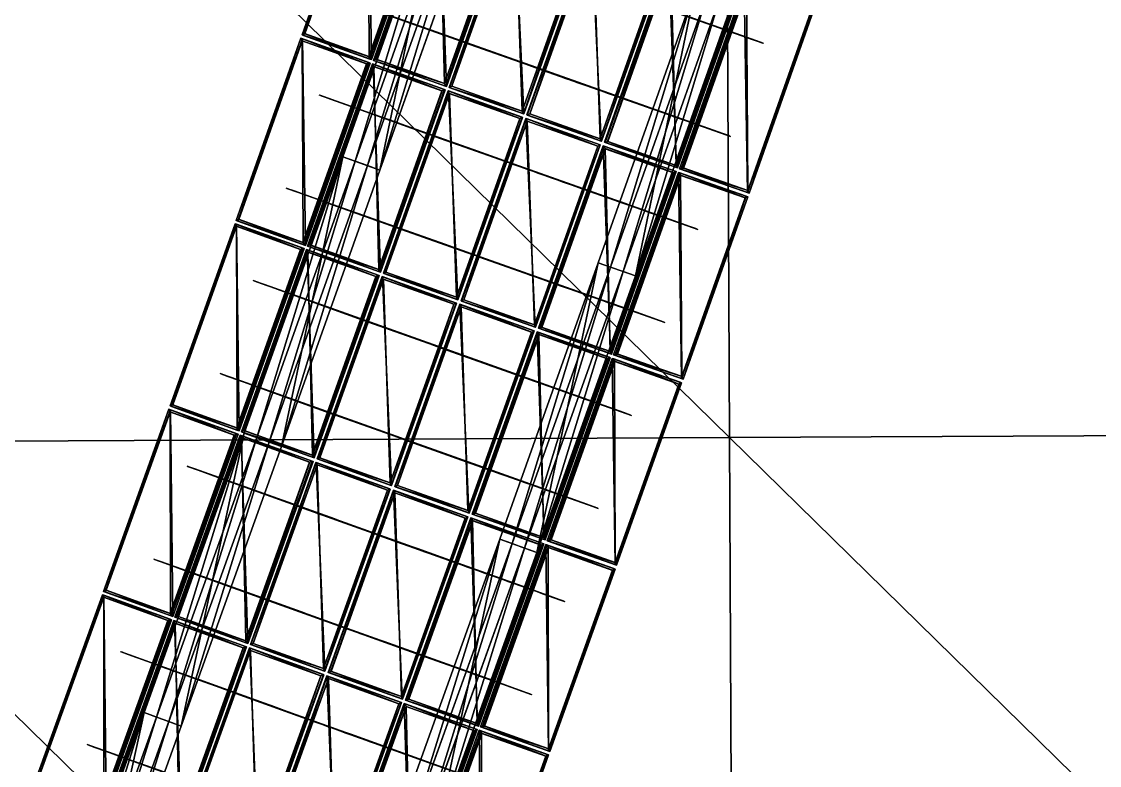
# Model space of a CAD drawing. Extents: x -372 to 678, y -263 to 741.
# Drawn here: x 291.47 to 305.12, y 287 to 296.41 of the extents above; entities that cross this region are included whole.
import ezdxf

# ---------------------------------------------------------------- set-up
doc = ezdxf.new("R2010")
doc.units = 0
doc.header["$LTSCALE"] = 0.0254
doc.layers.get('0').update_dxf_attribs({"linetype": 'CONTINUOUS'})
doc.layers.add('LOCATION_SNAPSHOT', color=144, linetype='CONTINUOUS')
doc.layers.add('LOCATION_TERRAIN', color=36, linetype='CONTINUOUS')

# ---------------------------------------------------------------- blocks, each defined once
blk = doc.blocks.new('LOCATION_SNAPSHOT_1')
at = {"color": 8}
mesh = blk.add_polyface(dxfattribs=at)
corners = [(-63.49, 214.773), (675.116, 740.668), (-66.007, 737.092), (677.638, 218.347)]
mesh.append_faces([[corners[k] for k in face] for face in [(0, 1, 2), (1, 0, 3)]], dxfattribs={"vtx0": -1, "color": 8})
blk = doc.blocks.new('LOCATION_TERRAIN_1')
at = {"color": 8}
mesh = blk.add_polyface(dxfattribs=at)
corners = [(312.994, 291.206, 5.87), (312.934, 303.642, 5.983), (300.373, 303.582, 5.577)]
mesh.append_faces([[corners[k] for k in face] for face in [(0, 1, 2)]], dxfattribs={"color": 8})
mesh = blk.add_polyface(dxfattribs=at)
corners = [(300.433, 291.146, 5.469), (300.373, 303.582, 5.577), (287.811, 303.521, 5.172)]
mesh.append_faces([[corners[k] for k in face] for face in [(0, 1, 2)]], dxfattribs={"color": 8})
mesh = blk.add_polyface(dxfattribs=at)
corners = [(300.433, 291.146, 5.469), (287.811, 303.521, 5.172), (287.871, 291.085, 5.069)]
mesh.append_faces([[corners[k] for k in face] for face in [(0, 1, 2)]], dxfattribs={"color": 8})
mesh = blk.add_polyface(dxfattribs=at)
corners = [(312.994, 291.206, 5.87), (300.373, 303.582, 5.577), (300.433, 291.146, 5.469)]
mesh.append_faces([[corners[k] for k in face] for face in [(0, 1, 2)]], dxfattribs={"color": 8})
mesh = blk.add_polyface(dxfattribs=at)
corners = [(313.054, 278.77, 5.827), (312.994, 291.206, 5.87), (300.433, 291.146, 5.469)]
mesh.append_faces([[corners[k] for k in face] for face in [(0, 1, 2)]], dxfattribs={"color": 8})
mesh = blk.add_polyface(dxfattribs=at)
corners = [(300.493, 278.709, 5.317), (300.433, 291.146, 5.469), (287.871, 291.085, 5.069)]
mesh.append_faces([[corners[k] for k in face] for face in [(0, 1, 2)]], dxfattribs={"color": 8})
mesh = blk.add_polyface(dxfattribs=at)
corners = [(300.493, 278.709, 5.317), (287.871, 291.085, 5.069), (287.931, 278.649, 4.808)]
mesh.append_faces([[corners[k] for k in face] for face in [(0, 1, 2)]], dxfattribs={"color": 8})
mesh = blk.add_polyface(dxfattribs=at)
corners = [(313.054, 278.77, 5.827), (300.433, 291.146, 5.469), (300.493, 278.709, 5.317)]
mesh.append_faces([[corners[k] for k in face] for face in [(0, 1, 2)]], dxfattribs={"color": 8})
blk = doc.blocks.new('GROUP_55')
at = {"color": 0}
for p, q in [((174.502, -3.945, 0.428), (170.829, -3.997, 0.396)), ((174.502, -3.945, 0.928), (170.829, -3.997, 0.896)), ((174.502, -3.945, 0.928), (170.829, -3.997, 0.896)), ((174.502, -3.945, 0.428), (170.829, -3.997, 0.396)), ((163.356, -4.082, 0.334), (159.551, -4.113, 0.303)), ((163.356, -4.082, 0.834), (159.551, -4.113, 0.803)), ((163.356, -4.082, 0.834), (159.551, -4.113, 0.803)), ((163.356, -4.082, 0.334), (159.551, -4.113, 0.303)), ((167.114, -4.043, 0.365), (163.356, -4.082, 0.334)), ((167.114, -4.043, 0.865), (163.356, -4.082, 0.834)), ((167.114, -4.043, 0.865), (163.356, -4.082, 0.834)), ((167.114, -4.043, 0.365), (163.356, -4.082, 0.334)), ((163.356, -4.082, 0.334), (163.358, -4.248, 0.334)), ((163.361, -4.582, 0.834), (163.356, -4.082, 0.834)), ((163.356, -4.082, 0.834), (163.356, -4.082, 0.334)), ((163.356, -4.082, 0.334), (163.358, -4.248, 0.334)), ((163.361, -4.582, 0.834), (163.356, -4.082, 0.834)), ((163.356, -4.082, 0.834), (163.356, -4.082, 0.334)), ((170.829, -3.997, 0.396), (167.114, -4.043, 0.365)), ((170.829, -3.997, 0.896), (167.114, -4.043, 0.865)), ((170.829, -3.997, 0.896), (167.114, -4.043, 0.865)), ((170.829, -3.997, 0.396), (167.114, -4.043, 0.365)), ((167.114, -4.043, 0.365), (167.116, -4.21, 0.365)), ((167.12, -4.543, 0.865), (167.114, -4.043, 0.865)), ((167.114, -4.043, 0.865), (167.114, -4.043, 0.365)), ((167.114, -4.043, 0.365), (167.116, -4.21, 0.365)), ((167.12, -4.543, 0.865), (167.114, -4.043, 0.865)), ((167.114, -4.043, 0.865), (167.114, -4.043, 0.365)), ((170.829, -3.997, 0.396), (170.831, -4.164, 0.396)), ((170.835, -4.497, 0.896), (170.829, -3.997, 0.896)), ((170.829, -3.997, 0.896), (170.829, -3.997, 0.396)), ((170.829, -3.997, 0.396), (170.831, -4.164, 0.396)), ((170.835, -4.497, 0.896), (170.829, -3.997, 0.896)), ((170.829, -3.997, 0.896), (170.829, -3.997, 0.396)), ((167.116, -4.21, 0.365), (163.358, -4.248, 0.334)), ((167.116, -4.21, 0.365), (163.358, -4.248, 0.334)), ((167.116, -4.21, 0.615), (163.358, -4.248, 0.584)), ((167.116, -4.21, 0.615), (163.358, -4.248, 0.584)), ((170.831, -4.164, 0.396), (167.116, -4.21, 0.365)), ((170.831, -4.164, 0.396), (167.116, -4.21, 0.365)), ((170.831, -4.164, 0.646), (167.116, -4.21, 0.615)), ((170.831, -4.164, 0.646), (167.116, -4.21, 0.615)), ((167.116, -4.21, 0.365), (167.116, -4.21, 0.615)), ((167.116, -4.21, 0.615), (167.118, -4.376, 0.615)), ((167.116, -4.21, 0.365), (167.116, -4.21, 0.615)), ((167.116, -4.21, 0.615), (167.118, -4.376, 0.615)), ((174.504, -4.112, 0.428), (170.831, -4.164, 0.396)), ((174.504, -4.112, 0.428), (170.831, -4.164, 0.396)), ((174.504, -4.112, 0.678), (170.831, -4.164, 0.646)), ((174.504, -4.112, 0.678), (170.831, -4.164, 0.646)), ((170.831, -4.164, 0.396), (170.831, -4.164, 0.646)), ((170.831, -4.164, 0.646), (170.833, -4.331, 0.646)), ((170.831, -4.164, 0.396), (170.831, -4.164, 0.646)), ((170.831, -4.164, 0.646), (170.833, -4.331, 0.646)), ((163.358, -4.248, 0.334), (159.552, -4.28, 0.303)), ((163.358, -4.248, 0.334), (159.552, -4.28, 0.303)), ((163.358, -4.248, 0.584), (159.552, -4.28, 0.553)), ((163.358, -4.248, 0.584), (159.552, -4.28, 0.553)), ((163.358, -4.248, 0.334), (163.358, -4.248, 0.584)), ((163.358, -4.248, 0.584), (163.359, -4.415, 0.584)), ((163.358, -4.248, 0.334), (163.358, -4.248, 0.584)), ((163.358, -4.248, 0.584), (163.359, -4.415, 0.584)), ((170.833, -4.331, 0.646), (167.118, -4.376, 0.615)), ((170.833, -4.331, 0.646), (167.118, -4.376, 0.615)), ((170.833, -4.331, 0.396), (167.118, -4.376, 0.365)), ((170.833, -4.331, 0.396), (167.118, -4.376, 0.365)), ((174.507, -4.278, 0.678), (170.833, -4.331, 0.646)), ((174.507, -4.278, 0.678), (170.833, -4.331, 0.646)), ((174.507, -4.278, 0.428), (170.833, -4.331, 0.396)), ((174.507, -4.278, 0.428), (170.833, -4.331, 0.396)), ((170.833, -4.331, 0.646), (170.833, -4.331, 0.396)), ((170.833, -4.331, 0.396), (170.835, -4.497, 0.396)), ((170.833, -4.331, 0.646), (170.833, -4.331, 0.396)), ((170.833, -4.331, 0.396), (170.835, -4.497, 0.396)), ((163.359, -4.415, 0.584), (159.553, -4.447, 0.553)), ((163.359, -4.415, 0.584), (159.553, -4.447, 0.553)), ((163.359, -4.415, 0.334), (159.553, -4.447, 0.303)), ((163.359, -4.415, 0.334), (159.553, -4.447, 0.303)), ((167.118, -4.376, 0.615), (163.359, -4.415, 0.584)), ((167.118, -4.376, 0.615), (163.359, -4.415, 0.584)), ((167.118, -4.376, 0.365), (163.359, -4.415, 0.334)), ((167.118, -4.376, 0.365), (163.359, -4.415, 0.334)), ((163.359, -4.415, 0.584), (163.359, -4.415, 0.334)), ((163.359, -4.415, 0.334), (163.361, -4.582, 0.334)), ((163.359, -4.415, 0.584), (163.359, -4.415, 0.334)), ((163.359, -4.415, 0.334), (163.361, -4.582, 0.334)), ((167.118, -4.376, 0.615), (167.118, -4.376, 0.365)), ((167.118, -4.376, 0.365), (167.12, -4.543, 0.365)), ((167.118, -4.376, 0.615), (167.118, -4.376, 0.365)), ((167.118, -4.376, 0.365), (167.12, -4.543, 0.365)), ((170.835, -4.497, 0.396), (167.12, -4.543, 0.365)), ((170.835, -4.497, 0.396), (167.12, -4.543, 0.365)), ((170.835, -4.497, 0.896), (167.12, -4.543, 0.865)), ((170.835, -4.497, 0.896), (167.12, -4.543, 0.865)), ((174.509, -4.445, 0.428), (170.835, -4.497, 0.396)), ((174.509, -4.445, 0.428), (170.835, -4.497, 0.396)), ((174.509, -4.445, 0.928), (170.835, -4.497, 0.896)), ((174.509, -4.445, 0.928), (170.835, -4.497, 0.896)), ((170.835, -4.497, 0.396), (170.835, -4.497, 0.896)), ((170.835, -4.497, 0.396), (170.835, -4.497, 0.896)), ((163.361, -4.582, 0.334), (159.555, -4.613, 0.303)), ((163.361, -4.582, 0.334), (159.555, -4.613, 0.303)), ((163.361, -4.582, 0.834), (159.555, -4.613, 0.803)), ((163.361, -4.582, 0.834), (159.555, -4.613, 0.803)), ((167.12, -4.543, 0.365), (163.361, -4.582, 0.334)), ((167.12, -4.543, 0.365), (163.361, -4.582, 0.334)), ((167.12, -4.543, 0.865), (163.361, -4.582, 0.834)), ((167.12, -4.543, 0.865), (163.361, -4.582, 0.834)), ((163.361, -4.582, 0.334), (163.361, -4.582, 0.834)), ((163.361, -4.582, 0.334), (163.361, -4.582, 0.834)), ((167.12, -4.543, 0.365), (167.12, -4.543, 0.865)), ((167.12, -4.543, 0.365), (167.12, -4.543, 0.865))]:
    blk.add_line(p, q, dxfattribs=at)
mesh = blk.add_polyface(dxfattribs=at)
corners = [(174.502, -3.945, 0.428), (170.831, -4.164, 0.396), (170.829, -3.997, 0.396), (174.504, -4.112, 0.428)]
mesh.append_faces([[corners[k] for k in face] for face in [(0, 1, 2), (1, 0, 3)]], dxfattribs={"vtx0": -1, "color": 0})
mesh = blk.add_polyface(dxfattribs=at)
corners = [(170.835, -4.497, 0.896), (174.502, -3.945, 0.928), (170.829, -3.997, 0.896), (174.509, -4.445, 0.928)]
mesh.append_faces([[corners[k] for k in face] for face in [(0, 1, 2), (1, 0, 3)]], dxfattribs={"vtx0": -1, "color": 0})
mesh = blk.add_polyface(dxfattribs=at)
corners = [(170.829, -3.997, 0.896), (174.502, -3.945, 0.428), (170.829, -3.997, 0.396), (174.502, -3.945, 0.928)]
mesh.append_faces([[corners[k] for k in face] for face in [(0, 1, 2), (1, 0, 3)]], dxfattribs={"vtx0": -1, "color": 0})
mesh = blk.add_polyface(dxfattribs=at)
corners = [(163.356, -4.082, 0.334), (159.552, -4.28, 0.303), (159.551, -4.113, 0.303), (163.358, -4.248, 0.334)]
mesh.append_faces([[corners[k] for k in face] for face in [(0, 1, 2), (1, 0, 3)]], dxfattribs={"vtx0": -1, "color": 0})
mesh = blk.add_polyface(dxfattribs=at)
corners = [(159.555, -4.613, 0.803), (163.356, -4.082, 0.834), (159.551, -4.113, 0.803), (163.361, -4.582, 0.834)]
mesh.append_faces([[corners[k] for k in face] for face in [(0, 1, 2), (1, 0, 3)]], dxfattribs={"vtx0": -1, "color": 0})
mesh = blk.add_polyface(dxfattribs=at)
corners = [(159.551, -4.113, 0.803), (163.356, -4.082, 0.334), (159.551, -4.113, 0.303), (163.356, -4.082, 0.834)]
mesh.append_faces([[corners[k] for k in face] for face in [(0, 1, 2), (1, 0, 3)]], dxfattribs={"vtx0": -1, "color": 0})
mesh = blk.add_polyface(dxfattribs=at)
corners = [(167.114, -4.043, 0.365), (163.358, -4.248, 0.334), (163.356, -4.082, 0.334), (167.116, -4.21, 0.365)]
mesh.append_faces([[corners[k] for k in face] for face in [(0, 1, 2), (1, 0, 3)]], dxfattribs={"vtx0": -1, "color": 0})
mesh = blk.add_polyface(dxfattribs=at)
corners = [(163.361, -4.582, 0.834), (167.114, -4.043, 0.865), (163.356, -4.082, 0.834), (167.12, -4.543, 0.865)]
mesh.append_faces([[corners[k] for k in face] for face in [(0, 1, 2), (1, 0, 3)]], dxfattribs={"vtx0": -1, "color": 0})
mesh = blk.add_polyface(dxfattribs=at)
corners = [(163.356, -4.082, 0.834), (167.114, -4.043, 0.365), (163.356, -4.082, 0.334), (167.114, -4.043, 0.865)]
mesh.append_faces([[corners[k] for k in face] for face in [(0, 1, 2), (1, 0, 3)]], dxfattribs={"vtx0": -1, "color": 0})
mesh = blk.add_polyface(dxfattribs=at)
corners = [(170.829, -3.997, 0.396), (167.116, -4.21, 0.365), (167.114, -4.043, 0.365), (170.831, -4.164, 0.396)]
mesh.append_faces([[corners[k] for k in face] for face in [(0, 1, 2), (1, 0, 3)]], dxfattribs={"vtx0": -1, "color": 0})
mesh = blk.add_polyface(dxfattribs=at)
corners = [(167.12, -4.543, 0.865), (170.829, -3.997, 0.896), (167.114, -4.043, 0.865), (170.835, -4.497, 0.896)]
mesh.append_faces([[corners[k] for k in face] for face in [(0, 1, 2), (1, 0, 3)]], dxfattribs={"vtx0": -1, "color": 0})
mesh = blk.add_polyface(dxfattribs=at)
corners = [(167.114, -4.043, 0.865), (170.829, -3.997, 0.396), (167.114, -4.043, 0.365), (170.829, -3.997, 0.896)]
mesh.append_faces([[corners[k] for k in face] for face in [(0, 1, 2), (1, 0, 3)]], dxfattribs={"vtx0": -1, "color": 0})
mesh = blk.add_polyface(dxfattribs=at)
corners = [(167.116, -4.21, 0.365), (163.358, -4.248, 0.584), (163.358, -4.248, 0.334), (167.116, -4.21, 0.615)]
mesh.append_faces([[corners[k] for k in face] for face in [(0, 1, 2), (1, 0, 3)]], dxfattribs={"vtx0": -1, "color": 0})
mesh = blk.add_polyface(dxfattribs=at)
corners = [(167.116, -4.21, 0.615), (163.359, -4.415, 0.584), (163.358, -4.248, 0.584), (167.118, -4.376, 0.615)]
mesh.append_faces([[corners[k] for k in face] for face in [(0, 1, 2), (1, 0, 3)]], dxfattribs={"vtx0": -1, "color": 0})
mesh = blk.add_polyface(dxfattribs=at)
corners = [(170.831, -4.164, 0.396), (167.116, -4.21, 0.615), (167.116, -4.21, 0.365), (170.831, -4.164, 0.646)]
mesh.append_faces([[corners[k] for k in face] for face in [(0, 1, 2), (1, 0, 3)]], dxfattribs={"vtx0": -1, "color": 0})
mesh = blk.add_polyface(dxfattribs=at)
corners = [(170.831, -4.164, 0.646), (167.118, -4.376, 0.615), (167.116, -4.21, 0.615), (170.833, -4.331, 0.646)]
mesh.append_faces([[corners[k] for k in face] for face in [(0, 1, 2), (1, 0, 3)]], dxfattribs={"vtx0": -1, "color": 0})
mesh = blk.add_polyface(dxfattribs=at)
corners = [(174.504, -4.112, 0.428), (170.831, -4.164, 0.646), (170.831, -4.164, 0.396), (174.504, -4.112, 0.678)]
mesh.append_faces([[corners[k] for k in face] for face in [(0, 1, 2), (1, 0, 3)]], dxfattribs={"vtx0": -1, "color": 0})
mesh = blk.add_polyface(dxfattribs=at)
corners = [(174.504, -4.112, 0.678), (170.833, -4.331, 0.646), (170.831, -4.164, 0.646), (174.507, -4.278, 0.678)]
mesh.append_faces([[corners[k] for k in face] for face in [(0, 1, 2), (1, 0, 3)]], dxfattribs={"vtx0": -1, "color": 0})
mesh = blk.add_polyface(dxfattribs=at)
corners = [(163.358, -4.248, 0.334), (159.552, -4.28, 0.553), (159.552, -4.28, 0.303), (163.358, -4.248, 0.584)]
mesh.append_faces([[corners[k] for k in face] for face in [(0, 1, 2), (1, 0, 3)]], dxfattribs={"vtx0": -1, "color": 0})
mesh = blk.add_polyface(dxfattribs=at)
corners = [(163.358, -4.248, 0.584), (159.553, -4.447, 0.553), (159.552, -4.28, 0.553), (163.359, -4.415, 0.584)]
mesh.append_faces([[corners[k] for k in face] for face in [(0, 1, 2), (1, 0, 3)]], dxfattribs={"vtx0": -1, "color": 0})
mesh = blk.add_polyface(dxfattribs=at)
corners = [(167.118, -4.376, 0.615), (170.833, -4.331, 0.396), (167.118, -4.376, 0.365), (170.833, -4.331, 0.646)]
mesh.append_faces([[corners[k] for k in face] for face in [(0, 1, 2), (1, 0, 3)]], dxfattribs={"vtx0": -1, "color": 0})
mesh = blk.add_polyface(dxfattribs=at)
corners = [(170.833, -4.331, 0.396), (167.12, -4.543, 0.365), (167.118, -4.376, 0.365), (170.835, -4.497, 0.396)]
mesh.append_faces([[corners[k] for k in face] for face in [(0, 1, 2), (1, 0, 3)]], dxfattribs={"vtx0": -1, "color": 0})
mesh = blk.add_polyface(dxfattribs=at)
corners = [(170.833, -4.331, 0.646), (174.507, -4.278, 0.428), (170.833, -4.331, 0.396), (174.507, -4.278, 0.678)]
mesh.append_faces([[corners[k] for k in face] for face in [(0, 1, 2), (1, 0, 3)]], dxfattribs={"vtx0": -1, "color": 0})
mesh = blk.add_polyface(dxfattribs=at)
corners = [(174.507, -4.278, 0.428), (170.835, -4.497, 0.396), (170.833, -4.331, 0.396), (174.509, -4.445, 0.428)]
mesh.append_faces([[corners[k] for k in face] for face in [(0, 1, 2), (1, 0, 3)]], dxfattribs={"vtx0": -1, "color": 0})
mesh = blk.add_polyface(dxfattribs=at)
corners = [(159.553, -4.447, 0.553), (163.359, -4.415, 0.334), (159.553, -4.447, 0.303), (163.359, -4.415, 0.584)]
mesh.append_faces([[corners[k] for k in face] for face in [(0, 1, 2), (1, 0, 3)]], dxfattribs={"vtx0": -1, "color": 0})
mesh = blk.add_polyface(dxfattribs=at)
corners = [(163.359, -4.415, 0.334), (159.555, -4.613, 0.303), (159.553, -4.447, 0.303), (163.361, -4.582, 0.334)]
mesh.append_faces([[corners[k] for k in face] for face in [(0, 1, 2), (1, 0, 3)]], dxfattribs={"vtx0": -1, "color": 0})
mesh = blk.add_polyface(dxfattribs=at)
corners = [(163.359, -4.415, 0.584), (167.118, -4.376, 0.365), (163.359, -4.415, 0.334), (167.118, -4.376, 0.615)]
mesh.append_faces([[corners[k] for k in face] for face in [(0, 1, 2), (1, 0, 3)]], dxfattribs={"vtx0": -1, "color": 0})
mesh = blk.add_polyface(dxfattribs=at)
corners = [(167.118, -4.376, 0.365), (163.361, -4.582, 0.334), (163.359, -4.415, 0.334), (167.12, -4.543, 0.365)]
mesh.append_faces([[corners[k] for k in face] for face in [(0, 1, 2), (1, 0, 3)]], dxfattribs={"vtx0": -1, "color": 0})
mesh = blk.add_polyface(dxfattribs=at)
corners = [(170.835, -4.497, 0.396), (167.12, -4.543, 0.865), (167.12, -4.543, 0.365), (170.835, -4.497, 0.896)]
mesh.append_faces([[corners[k] for k in face] for face in [(0, 1, 2), (1, 0, 3)]], dxfattribs={"vtx0": -1, "color": 0})
mesh = blk.add_polyface(dxfattribs=at)
corners = [(174.509, -4.445, 0.428), (170.835, -4.497, 0.896), (170.835, -4.497, 0.396), (174.509, -4.445, 0.928)]
mesh.append_faces([[corners[k] for k in face] for face in [(0, 1, 2), (1, 0, 3)]], dxfattribs={"vtx0": -1, "color": 0})
mesh = blk.add_polyface(dxfattribs=at)
corners = [(163.361, -4.582, 0.334), (159.555, -4.613, 0.803), (159.555, -4.613, 0.303), (163.361, -4.582, 0.834)]
mesh.append_faces([[corners[k] for k in face] for face in [(0, 1, 2), (1, 0, 3)]], dxfattribs={"vtx0": -1, "color": 0})
mesh = blk.add_polyface(dxfattribs=at)
corners = [(167.12, -4.543, 0.365), (163.361, -4.582, 0.834), (163.361, -4.582, 0.334), (167.12, -4.543, 0.865)]
mesh.append_faces([[corners[k] for k in face] for face in [(0, 1, 2), (1, 0, 3)]], dxfattribs={"vtx0": -1, "color": 0})
blk = doc.blocks.new('GROUP264_1')
at = {"color": 9}
blk.add_blockref('GROUP_55', (0, 0), dxfattribs=at)
blk = doc.blocks.new('GROUP263_1')
at = {"color": 0}
blk.add_blockref('GROUP264_1', (0, 0), dxfattribs=at)
blk = doc.blocks.new('GROUP_56')
at = {"color": 0}
for p, q in [((174.55, -3.946, 0.428), (170.875, -3.998, 0.396)), ((174.55, -3.946, 0.928), (170.875, -3.998, 0.896)), ((174.55, -3.946, 0.928), (170.875, -3.998, 0.896)), ((174.55, -3.946, 0.428), (170.875, -3.998, 0.396)), ((167.16, -4.044, 0.365), (163.401, -4.082, 0.334)), ((167.16, -4.044, 0.865), (163.401, -4.082, 0.834)), ((167.16, -4.044, 0.865), (163.401, -4.082, 0.834)), ((167.16, -4.044, 0.365), (163.401, -4.082, 0.334)), ((170.875, -3.998, 0.396), (167.16, -4.044, 0.365)), ((170.875, -3.998, 0.896), (167.16, -4.044, 0.865)), ((170.875, -3.998, 0.896), (167.16, -4.044, 0.865)), ((170.875, -3.998, 0.396), (167.16, -4.044, 0.365)), ((167.16, -4.044, 0.365), (167.162, -4.21, 0.365)), ((167.166, -4.544, 0.865), (167.16, -4.044, 0.865)), ((167.16, -4.044, 0.865), (167.16, -4.044, 0.365)), ((167.16, -4.044, 0.365), (167.162, -4.21, 0.365)), ((167.166, -4.544, 0.865), (167.16, -4.044, 0.865)), ((167.16, -4.044, 0.865), (167.16, -4.044, 0.365)), ((170.875, -3.998, 0.396), (170.878, -4.165, 0.396)), ((170.882, -4.498, 0.896), (170.875, -3.998, 0.896)), ((170.875, -3.998, 0.896), (170.875, -3.998, 0.396)), ((170.875, -3.998, 0.396), (170.878, -4.165, 0.396)), ((170.882, -4.498, 0.896), (170.875, -3.998, 0.896)), ((170.875, -3.998, 0.896), (170.875, -3.998, 0.396)), ((167.162, -4.21, 0.365), (163.402, -4.249, 0.334)), ((167.162, -4.21, 0.365), (163.402, -4.249, 0.334)), ((167.162, -4.21, 0.615), (163.402, -4.249, 0.584)), ((167.162, -4.21, 0.615), (163.402, -4.249, 0.584)), ((170.878, -4.165, 0.396), (167.162, -4.21, 0.365)), ((170.878, -4.165, 0.396), (167.162, -4.21, 0.365)), ((170.878, -4.165, 0.646), (167.162, -4.21, 0.615)), ((170.878, -4.165, 0.646), (167.162, -4.21, 0.615)), ((167.162, -4.21, 0.365), (167.162, -4.21, 0.615)), ((167.162, -4.21, 0.615), (167.164, -4.377, 0.615)), ((167.162, -4.21, 0.365), (167.162, -4.21, 0.615)), ((167.162, -4.21, 0.615), (167.164, -4.377, 0.615)), ((174.552, -4.112, 0.428), (170.878, -4.165, 0.396)), ((174.552, -4.112, 0.428), (170.878, -4.165, 0.396)), ((174.552, -4.112, 0.678), (170.878, -4.165, 0.646)), ((174.552, -4.112, 0.678), (170.878, -4.165, 0.646)), ((170.878, -4.165, 0.396), (170.878, -4.165, 0.646)), ((170.878, -4.165, 0.646), (170.88, -4.331, 0.646)), ((170.878, -4.165, 0.396), (170.878, -4.165, 0.646)), ((170.878, -4.165, 0.646), (170.88, -4.331, 0.646)), ((170.88, -4.331, 0.646), (167.164, -4.377, 0.615)), ((170.88, -4.331, 0.646), (167.164, -4.377, 0.615)), ((170.88, -4.331, 0.396), (167.164, -4.377, 0.365)), ((170.88, -4.331, 0.396), (167.164, -4.377, 0.365)), ((174.555, -4.279, 0.678), (170.88, -4.331, 0.646)), ((174.555, -4.279, 0.678), (170.88, -4.331, 0.646)), ((174.555, -4.279, 0.428), (170.88, -4.331, 0.396)), ((174.555, -4.279, 0.428), (170.88, -4.331, 0.396)), ((170.88, -4.331, 0.646), (170.88, -4.331, 0.396)), ((170.88, -4.331, 0.396), (170.882, -4.498, 0.396)), ((170.88, -4.331, 0.646), (170.88, -4.331, 0.396)), ((170.88, -4.331, 0.396), (170.882, -4.498, 0.396)), ((167.164, -4.377, 0.615), (163.404, -4.416, 0.584)), ((167.164, -4.377, 0.615), (163.404, -4.416, 0.584)), ((167.164, -4.377, 0.365), (163.404, -4.416, 0.334)), ((167.164, -4.377, 0.365), (163.404, -4.416, 0.334)), ((167.164, -4.377, 0.615), (167.164, -4.377, 0.365)), ((167.164, -4.377, 0.365), (167.166, -4.544, 0.365)), ((167.164, -4.377, 0.615), (167.164, -4.377, 0.365)), ((167.164, -4.377, 0.365), (167.166, -4.544, 0.365)), ((170.882, -4.498, 0.396), (167.166, -4.544, 0.365)), ((170.882, -4.498, 0.396), (167.166, -4.544, 0.365)), ((170.882, -4.498, 0.896), (167.166, -4.544, 0.865)), ((170.882, -4.498, 0.896), (167.166, -4.544, 0.865)), ((174.557, -4.446, 0.428), (170.882, -4.498, 0.396)), ((174.557, -4.446, 0.428), (170.882, -4.498, 0.396)), ((174.557, -4.446, 0.928), (170.882, -4.498, 0.896)), ((174.557, -4.446, 0.928), (170.882, -4.498, 0.896)), ((170.882, -4.498, 0.396), (170.882, -4.498, 0.896)), ((170.882, -4.498, 0.396), (170.882, -4.498, 0.896)), ((167.166, -4.544, 0.365), (163.405, -4.582, 0.334)), ((167.166, -4.544, 0.365), (163.405, -4.582, 0.334)), ((167.166, -4.544, 0.865), (163.405, -4.582, 0.834)), ((167.166, -4.544, 0.865), (163.405, -4.582, 0.834)), ((167.166, -4.544, 0.365), (167.166, -4.544, 0.865)), ((167.166, -4.544, 0.365), (167.166, -4.544, 0.865))]:
    blk.add_line(p, q, dxfattribs=at)
mesh = blk.add_polyface(dxfattribs=at)
corners = [(174.55, -3.946, 0.428), (170.878, -4.165, 0.396), (170.875, -3.998, 0.396), (174.552, -4.112, 0.428)]
mesh.append_faces([[corners[k] for k in face] for face in [(0, 1, 2), (1, 0, 3)]], dxfattribs={"vtx0": -1, "color": 0})
mesh = blk.add_polyface(dxfattribs=at)
corners = [(170.882, -4.498, 0.896), (174.55, -3.946, 0.928), (170.875, -3.998, 0.896), (174.557, -4.446, 0.928)]
mesh.append_faces([[corners[k] for k in face] for face in [(0, 1, 2), (1, 0, 3)]], dxfattribs={"vtx0": -1, "color": 0})
mesh = blk.add_polyface(dxfattribs=at)
corners = [(170.875, -3.998, 0.896), (174.55, -3.946, 0.428), (170.875, -3.998, 0.396), (174.55, -3.946, 0.928)]
mesh.append_faces([[corners[k] for k in face] for face in [(0, 1, 2), (1, 0, 3)]], dxfattribs={"vtx0": -1, "color": 0})
mesh = blk.add_polyface(dxfattribs=at)
corners = [(167.16, -4.044, 0.365), (163.402, -4.249, 0.334), (163.401, -4.082, 0.334), (167.162, -4.21, 0.365)]
mesh.append_faces([[corners[k] for k in face] for face in [(0, 1, 2), (1, 0, 3)]], dxfattribs={"vtx0": -1, "color": 0})
mesh = blk.add_polyface(dxfattribs=at)
corners = [(163.405, -4.582, 0.834), (167.16, -4.044, 0.865), (163.401, -4.082, 0.834), (167.166, -4.544, 0.865)]
mesh.append_faces([[corners[k] for k in face] for face in [(0, 1, 2), (1, 0, 3)]], dxfattribs={"vtx0": -1, "color": 0})
mesh = blk.add_polyface(dxfattribs=at)
corners = [(163.401, -4.082, 0.834), (167.16, -4.044, 0.365), (163.401, -4.082, 0.334), (167.16, -4.044, 0.865)]
mesh.append_faces([[corners[k] for k in face] for face in [(0, 1, 2), (1, 0, 3)]], dxfattribs={"vtx0": -1, "color": 0})
mesh = blk.add_polyface(dxfattribs=at)
corners = [(170.875, -3.998, 0.396), (167.162, -4.21, 0.365), (167.16, -4.044, 0.365), (170.878, -4.165, 0.396)]
mesh.append_faces([[corners[k] for k in face] for face in [(0, 1, 2), (1, 0, 3)]], dxfattribs={"vtx0": -1, "color": 0})
mesh = blk.add_polyface(dxfattribs=at)
corners = [(167.166, -4.544, 0.865), (170.875, -3.998, 0.896), (167.16, -4.044, 0.865), (170.882, -4.498, 0.896)]
mesh.append_faces([[corners[k] for k in face] for face in [(0, 1, 2), (1, 0, 3)]], dxfattribs={"vtx0": -1, "color": 0})
mesh = blk.add_polyface(dxfattribs=at)
corners = [(167.16, -4.044, 0.865), (170.875, -3.998, 0.396), (167.16, -4.044, 0.365), (170.875, -3.998, 0.896)]
mesh.append_faces([[corners[k] for k in face] for face in [(0, 1, 2), (1, 0, 3)]], dxfattribs={"vtx0": -1, "color": 0})
mesh = blk.add_polyface(dxfattribs=at)
corners = [(167.162, -4.21, 0.365), (163.402, -4.249, 0.584), (163.402, -4.249, 0.334), (167.162, -4.21, 0.615)]
mesh.append_faces([[corners[k] for k in face] for face in [(0, 1, 2), (1, 0, 3)]], dxfattribs={"vtx0": -1, "color": 0})
mesh = blk.add_polyface(dxfattribs=at)
corners = [(167.162, -4.21, 0.615), (163.404, -4.416, 0.584), (163.402, -4.249, 0.584), (167.164, -4.377, 0.615)]
mesh.append_faces([[corners[k] for k in face] for face in [(0, 1, 2), (1, 0, 3)]], dxfattribs={"vtx0": -1, "color": 0})
mesh = blk.add_polyface(dxfattribs=at)
corners = [(170.878, -4.165, 0.396), (167.162, -4.21, 0.615), (167.162, -4.21, 0.365), (170.878, -4.165, 0.646)]
mesh.append_faces([[corners[k] for k in face] for face in [(0, 1, 2), (1, 0, 3)]], dxfattribs={"vtx0": -1, "color": 0})
mesh = blk.add_polyface(dxfattribs=at)
corners = [(170.878, -4.165, 0.646), (167.164, -4.377, 0.615), (167.162, -4.21, 0.615), (170.88, -4.331, 0.646)]
mesh.append_faces([[corners[k] for k in face] for face in [(0, 1, 2), (1, 0, 3)]], dxfattribs={"vtx0": -1, "color": 0})
mesh = blk.add_polyface(dxfattribs=at)
corners = [(174.552, -4.112, 0.428), (170.878, -4.165, 0.646), (170.878, -4.165, 0.396), (174.552, -4.112, 0.678)]
mesh.append_faces([[corners[k] for k in face] for face in [(0, 1, 2), (1, 0, 3)]], dxfattribs={"vtx0": -1, "color": 0})
mesh = blk.add_polyface(dxfattribs=at)
corners = [(174.552, -4.112, 0.678), (170.88, -4.331, 0.646), (170.878, -4.165, 0.646), (174.555, -4.279, 0.678)]
mesh.append_faces([[corners[k] for k in face] for face in [(0, 1, 2), (1, 0, 3)]], dxfattribs={"vtx0": -1, "color": 0})
mesh = blk.add_polyface(dxfattribs=at)
corners = [(167.164, -4.377, 0.615), (170.88, -4.331, 0.396), (167.164, -4.377, 0.365), (170.88, -4.331, 0.646)]
mesh.append_faces([[corners[k] for k in face] for face in [(0, 1, 2), (1, 0, 3)]], dxfattribs={"vtx0": -1, "color": 0})
mesh = blk.add_polyface(dxfattribs=at)
corners = [(170.88, -4.331, 0.396), (167.166, -4.544, 0.365), (167.164, -4.377, 0.365), (170.882, -4.498, 0.396)]
mesh.append_faces([[corners[k] for k in face] for face in [(0, 1, 2), (1, 0, 3)]], dxfattribs={"vtx0": -1, "color": 0})
mesh = blk.add_polyface(dxfattribs=at)
corners = [(170.88, -4.331, 0.646), (174.555, -4.279, 0.428), (170.88, -4.331, 0.396), (174.555, -4.279, 0.678)]
mesh.append_faces([[corners[k] for k in face] for face in [(0, 1, 2), (1, 0, 3)]], dxfattribs={"vtx0": -1, "color": 0})
mesh = blk.add_polyface(dxfattribs=at)
corners = [(174.555, -4.279, 0.428), (170.882, -4.498, 0.396), (170.88, -4.331, 0.396), (174.557, -4.446, 0.428)]
mesh.append_faces([[corners[k] for k in face] for face in [(0, 1, 2), (1, 0, 3)]], dxfattribs={"vtx0": -1, "color": 0})
mesh = blk.add_polyface(dxfattribs=at)
corners = [(163.404, -4.416, 0.584), (167.164, -4.377, 0.365), (163.404, -4.416, 0.334), (167.164, -4.377, 0.615)]
mesh.append_faces([[corners[k] for k in face] for face in [(0, 1, 2), (1, 0, 3)]], dxfattribs={"vtx0": -1, "color": 0})
mesh = blk.add_polyface(dxfattribs=at)
corners = [(167.164, -4.377, 0.365), (163.405, -4.582, 0.334), (163.404, -4.416, 0.334), (167.166, -4.544, 0.365)]
mesh.append_faces([[corners[k] for k in face] for face in [(0, 1, 2), (1, 0, 3)]], dxfattribs={"vtx0": -1, "color": 0})
mesh = blk.add_polyface(dxfattribs=at)
corners = [(170.882, -4.498, 0.396), (167.166, -4.544, 0.865), (167.166, -4.544, 0.365), (170.882, -4.498, 0.896)]
mesh.append_faces([[corners[k] for k in face] for face in [(0, 1, 2), (1, 0, 3)]], dxfattribs={"vtx0": -1, "color": 0})
mesh = blk.add_polyface(dxfattribs=at)
corners = [(174.557, -4.446, 0.428), (170.882, -4.498, 0.896), (170.882, -4.498, 0.396), (174.557, -4.446, 0.928)]
mesh.append_faces([[corners[k] for k in face] for face in [(0, 1, 2), (1, 0, 3)]], dxfattribs={"vtx0": -1, "color": 0})
mesh = blk.add_polyface(dxfattribs=at)
corners = [(167.166, -4.544, 0.365), (163.405, -4.582, 0.834), (163.405, -4.582, 0.334), (167.166, -4.544, 0.865)]
mesh.append_faces([[corners[k] for k in face] for face in [(0, 1, 2), (1, 0, 3)]], dxfattribs={"vtx0": -1, "color": 0})
blk = doc.blocks.new('GROUP265_1')
at = {"color": 9}
blk.add_blockref('GROUP_56', (0, 0), dxfattribs=at)
blk = doc.blocks.new('GROUP264_2')
at = {"color": 0}
blk.add_blockref('GROUP265_1', (0, 0), dxfattribs=at)
blk = doc.blocks.new('SOLAR_PANEL_1')
at = {"color": 0}
for p, q in [((0, 0.025), (0, 2.475)), ((0, 2.475), (1, 2.475)), ((0, 2.475), (1, 2.475)), ((0, 2.475), (0, 2.475, 0.05)), ((0, 2.475, 0.05), (1, 2.475, 0.05)), ((0, 0.025), (0, 2.475)), ((0, 0.025, 0.05), (0, 2.475, 0.05)), ((0, 2.475), (0, 2.475, 0.05)), ((0, 2.475, 0.05), (1, 2.475, 0.05)), ((0, 0.025, 0.05), (0, 2.475, 0.05)), ((1, 2.475), (1, 0.025)), ((1, 2.475), (1, 0.025)), ((1, 2.475), (1, 2.475, 0.05)), ((1, 2.475, 0.05), (1, 0.025, 0.05)), ((1, 2.475), (1, 2.475, 0.05)), ((1, 2.475, 0.05), (1, 0.025, 0.05)), ((0.975, 2.45, 0.05), (0.025, 2.45, 0.05)), ((0.025, 2.45, 0.05), (0.025, 0.05, 0.05)), ((0.975, 2.45, 0.05), (0.025, 2.45, 0.05)), ((0.025, 2.45, 0.05), (0.025, 2.45, 0.04)), ((0.975, 2.45, 0.04), (0.025, 2.45, 0.04)), ((0.025, 2.45, 0.05), (0.025, 0.05, 0.05)), ((0.025, 2.45, 0.04), (0.025, 0.05, 0.04)), ((0.025, 2.45, 0.05), (0.025, 2.45, 0.04)), ((0.025, 2.45, 0.04), (0.025, 0.05, 0.04)), ((0.975, 2.45, 0.04), (0.025, 2.45, 0.04)), ((0.975, 0.05, 0.05), (0.975, 2.45, 0.05)), ((0.975, 2.45, 0.05), (0.975, 2.45, 0.04)), ((0.975, 0.05, 0.05), (0.975, 2.45, 0.05)), ((0.975, 2.45, 0.05), (0.975, 2.45, 0.04)), ((0.975, 0.05, 0.04), (0.975, 2.45, 0.04)), ((0.975, 0.05, 0.04), (0.975, 2.45, 0.04)), ((1, 0.025), (0, 0.025)), ((0, 0.025), (0, 0.025, 0.05)), ((1, 0.025), (0, 0.025)), ((1, 0.025, 0.05), (0, 0.025, 0.05)), ((0, 0.025), (0, 0.025, 0.05)), ((1, 0.025, 0.05), (0, 0.025, 0.05)), ((0.025, 0.05, 0.05), (0.975, 0.05, 0.05)), ((0.025, 0.05, 0.05), (0.025, 0.05, 0.04)), ((0.025, 0.05, 0.05), (0.975, 0.05, 0.05)), ((0.025, 0.05, 0.04), (0.975, 0.05, 0.04)), ((0.025, 0.05, 0.05), (0.025, 0.05, 0.04)), ((0.025, 0.05, 0.04), (0.975, 0.05, 0.04)), ((0.975, 0.05, 0.05), (0.975, 0.05, 0.04)), ((0.975, 0.05, 0.05), (0.975, 0.05, 0.04)), ((1, 0.025), (1, 0.025, 0.05)), ((1, 0.025), (1, 0.025, 0.05))]:
    blk.add_line(p, q, dxfattribs=at)
mesh = blk.add_polyface(dxfattribs=at)
corners = [(0, 2.475), (1, 0.025), (0, 0.025), (1, 2.475)]
mesh.append_faces([[corners[k] for k in face] for face in [(0, 1, 2), (1, 0, 3)]], dxfattribs={"vtx0": -1, "color": 0})
mesh = blk.add_polyface(dxfattribs=at)
corners = [(0, 2.475, 0.05), (1, 2.475), (0, 2.475), (1, 2.475, 0.05)]
mesh.append_faces([[corners[k] for k in face] for face in [(0, 1, 2), (1, 0, 3)]], dxfattribs={"vtx0": -1, "color": 0})
mesh = blk.add_polyface(dxfattribs=at)
corners = [(0, 2.475, 0.05), (0, 0.025), (0, 0.025, 0.05), (0, 2.475)]
mesh.append_faces([[corners[k] for k in face] for face in [(0, 1, 2), (1, 0, 3)]], dxfattribs={"vtx0": -1, "color": 0})
mesh = blk.add_polyface(dxfattribs=at)
corners = [(0, 0.025, 0.05), (0.025, 0.05, 0.05), (0, 2.475, 0.05), (1, 0.025, 0.05), (0.975, 0.05, 0.05), (0.975, 2.45, 0.05), (0.025, 2.45, 0.05), (1, 2.475, 0.05)]
mesh.append_faces([[corners[k] for k in face] for face in [(0, 1, 2), (1, 3, 4), (4, 3, 5), (2, 6, 7), (6, 2, 1), (7, 5, 3)]], dxfattribs={"vtx0": -1, "vtx1": -1, "color": 0})
mesh.append_faces([[corners[k] for k in face] for face in [(1, 0, 3), (7, 6, 5)]], dxfattribs={"vtx0": -1, "vtx2": -1, "color": 0})
mesh = blk.add_polyface(dxfattribs=at)
corners = [(1, 2.475), (1, 0.025, 0.05), (1, 0.025), (1, 2.475, 0.05)]
mesh.append_faces([[corners[k] for k in face] for face in [(0, 1, 2), (1, 0, 3)]], dxfattribs={"vtx0": -1, "color": 0})
mesh = blk.add_polyface(dxfattribs=at)
corners = [(0.975, 2.45, 0.05), (0.025, 2.45, 0.04), (0.975, 2.45, 0.04), (0.025, 2.45, 0.05)]
mesh.append_faces([[corners[k] for k in face] for face in [(0, 1, 2), (1, 0, 3)]], dxfattribs={"vtx0": -1, "color": 0})
mesh = blk.add_polyface(dxfattribs=at)
corners = [(0.025, 2.45, 0.04), (0.025, 0.05, 0.05), (0.025, 0.05, 0.04), (0.025, 2.45, 0.05)]
mesh.append_faces([[corners[k] for k in face] for face in [(0, 1, 2), (1, 0, 3)]], dxfattribs={"vtx0": -1, "color": 0})
at = {"color": 153}
mesh = blk.add_polyface(dxfattribs=at)
corners = [(0.975, 0.05, 0.04), (0.025, 2.45, 0.04), (0.025, 0.05, 0.04), (0.975, 2.45, 0.04)]
mesh.append_faces([[corners[k] for k in face] for face in [(0, 1, 2), (1, 0, 3)]], dxfattribs={"vtx0": -1, "color": 153})
at = {"color": 0}
mesh = blk.add_polyface(dxfattribs=at)
corners = [(0.975, 2.45, 0.05), (0.975, 0.05, 0.04), (0.975, 0.05, 0.05), (0.975, 2.45, 0.04)]
mesh.append_faces([[corners[k] for k in face] for face in [(0, 1, 2), (1, 0, 3)]], dxfattribs={"vtx0": -1, "color": 0})
mesh = blk.add_polyface(dxfattribs=at)
corners = [(1, 0.025), (0, 0.025, 0.05), (0, 0.025), (1, 0.025, 0.05)]
mesh.append_faces([[corners[k] for k in face] for face in [(0, 1, 2), (1, 0, 3)]], dxfattribs={"vtx0": -1, "color": 0})
mesh = blk.add_polyface(dxfattribs=at)
corners = [(0.025, 0.05, 0.04), (0.975, 0.05, 0.05), (0.975, 0.05, 0.04), (0.025, 0.05, 0.05)]
mesh.append_faces([[corners[k] for k in face] for face in [(0, 1, 2), (1, 0, 3)]], dxfattribs={"vtx0": -1, "color": 0})
blk = doc.blocks.new('SOLAR_PANEL_STRUCTURE')
at = {"color": 0}
for p, q in [((5.014, 0, -0.009), (2.98, 0, -0.009)), ((2.98, 0, 0.031), (3.456, 0, 0.031)), ((3.456, 0, 0.031), (2.98, 0, 0.716)), ((3.021, 0, 0.728), (3.496, 0, 0.045)), ((3.496, 0, 0.045), (3.971, 0, 0.647)), ((4.009, 0, 0.631), (3.536, 0, 0.031)), ((3.536, 0, 0.031), (4.457, 0, 0.031)), ((4.457, 0, 0.031), (4.009, 0, 0.631)), ((4.059, 0, 0.63), (4.501, 0, 0.039)), ((4.501, 0, 0.039), (4.964, 0, 0.396)), ((4.555, 0, 0.031), (4.989, 0, 0.031)), ((4.989, 0, 0.365), (4.555, 0, 0.031)), ((4.989, 0, 0.031), (4.989, 0, 0.365)), ((5.417, 0, 0.2), (5.014, 0, -0.009)), ((5.029, 0, 0.374), (5.029, 0, 0.044)), ((5.029, 0, 0.044), (5.37, 0, 0.221)), ((5.496, 0, 0.165), (5.513, 0, 0.201))]:
    blk.add_line(p, q, dxfattribs=at)
at = {"color": 0, "extrusion": (4.81162e-16, 1, -7.04887e-16)}
blk.add_arc((-2.98, -5.374), 6.145, 90, 114.4293, dxfattribs=at)
at = {"color": 0}
mesh = blk.add_polyface(dxfattribs=at)
corners = [(4.457, 0, 0.031), (4.555, 0, 0.031), (3.536, 0, 0.031), (4.501, 0, 0.039), (4.989, 0, 0.365), (4.964, 0, 0.396), (5.029, 0, 0.374), (4.009, 0, 0.631), (4.059, 0, 0.63), (3.496, 0, 0.045), (3.971, 0, 0.647), (3.456, 0, 0.031), (2.98, 0, 0.716), (3.021, 0, 0.728), (2.98, 0, 0.771), (5.014, 0, -0.009), (5.029, 0, 0.044), (5.417, 0, 0.2), (4.989, 0, 0.031), (2.98, 0, -0.009), (5.37, 0, 0.221), (5.513, 0, 0.201), (5.016, 0, 0.424), (4.013, 0, 0.684), (5.496, 0, 0.165), (2.98, 0, 0.031)]
mesh.append_faces([[corners[k] for k in face] for face in [(0, 1, 2), (1, 3, 4), (7, 3, 0), (3, 7, 8), (9, 12, 13), (15, 16, 17), (18, 2, 1), (21, 20, 22), (22, 8, 23), (23, 13, 14), (4, 16, 18), (16, 4, 6)]], dxfattribs={"vtx0": -1, "vtx1": -1, "color": 0})
mesh.append_faces([[corners[k] for k in face] for face in [(1, 0, 3), (4, 5, 6), (11, 9, 2), (16, 15, 18), (18, 19, 11), (18, 11, 2), (17, 20, 21), (22, 6, 5), (23, 8, 7), (23, 7, 10)]], dxfattribs={"vtx0": -1, "vtx1": -1, "vtx2": -1, "color": 0})
mesh.append_faces([[corners[k] for k in face] for face in [(4, 3, 5), (9, 7, 2), (7, 9, 10), (9, 11, 12), (13, 12, 14), (18, 15, 19), (17, 16, 20), (22, 20, 6), (22, 5, 8), (23, 10, 13)]], dxfattribs={"vtx0": -1, "vtx2": -1, "color": 0})
mesh.append_faces([[corners[k] for k in face] for face in [(25, 11, 19)]], dxfattribs={"vtx1": -1, "color": 0})
mesh.append_faces([[corners[k] for k in face] for face in [(21, 24, 17)]], dxfattribs={"vtx2": -1, "color": 0})
blk = doc.blocks.new('GROUP0_4')
at = {"color": 0, "extrusion": (-0.411361, -5.15876e-17, 0.911472), "rotation": 90.00000000000011}
blk.add_blockref('SOLAR_PANEL_1', (1.25, -4.205, 2.182), dxfattribs=at)
at = {"color": 0, "extrusion": (-0.251634, -1.95439e-17, 0.967823), "rotation": 90.00000000000001}
blk.add_blockref('SOLAR_PANEL_1', (1.25, -3.484, 1.613), dxfattribs=at)
at = {"color": 0, "extrusion": (-0.084688, 3.20437e-17, 0.996408), "rotation": 90.00000000000004}
blk.add_blockref('SOLAR_PANEL_1', (1.25, -2.678, 1.175), dxfattribs=at)
at = {"color": 0, "extrusion": (0.084688, -2.46519e-32, 0.996408), "rotation": 270.0000000000001}
blk.add_blockref('SOLAR_PANEL_1', (-1.25, 1.809, 0.878), dxfattribs=at)
at = {"color": 0, "extrusion": (0.251634, -1.95439e-17, 0.967823), "rotation": 270}
blk.add_blockref('SOLAR_PANEL_1', (-1.25, 0.903, 0.733), dxfattribs=at)
at = {"color": 0, "extrusion": (0.411361, -1.95439e-17, 0.911472), "rotation": 270}
blk.add_blockref('SOLAR_PANEL_1', (-1.25, -0.015, 0.742), dxfattribs=at)
at = {"color": 9, "rotation": 180}
for p in [(1.23, 0.625, 0.259), (1.23, -0.625, 0.259)]:
    blk.add_blockref('SOLAR_PANEL_STRUCTURE', p, dxfattribs=at)
at = {"color": 9}
for p in [(-4.73, 0.625, 0.259), (-4.73, -0.625, 0.259)]:
    blk.add_blockref('SOLAR_PANEL_STRUCTURE', p, dxfattribs=at)
blk = doc.blocks.new('GROUP265_2')
at = {"color": 0, "extrusion": (-0.002911, -0.008225, 0.999962), "rotation": 160.506616333814}
blk.add_blockref('GROUP0_4', (296.663, 297.12, 15.181), dxfattribs=at)
at = {"color": 0, "extrusion": (-0.002891, -0.008147, 0.999963), "rotation": 160.4638646474585}
blk.add_blockref('GROUP0_4', (295.83, 294.766, 15.21), dxfattribs=at)
at = {"color": 0, "extrusion": (-0.00285, -0.007997, 0.999964), "rotation": 160.3819267484142}
blk.add_blockref('GROUP0_4', (294.992, 292.414, 15.266), dxfattribs=at)
at = {"color": 0, "extrusion": (-0.002798, -0.007806, 0.999966), "rotation": 160.2794637874746}
blk.add_blockref('GROUP0_4', (294.151, 290.061, 15.337), dxfattribs=at)
at = {"color": 0, "extrusion": (-0.002775, -0.007722, 0.999966), "rotation": 160.2352866784068}
blk.add_blockref('GROUP0_4', (293.308, 287.711, 15.368), dxfattribs=at)

msp = doc.modelspace()

# ---------------------------------------------------------------- block references
at = {"color": 0}
for name, p, rotation in [('GROUP263_1', (232.477, 135.887, 17.82), 69.68402965407222), ('GROUP264_2', (235.692, 134.503, 17.82), 69.68348705942535)]:
    msp.add_blockref(name, p, dxfattribs=dict(at, rotation=rotation))
msp.add_blockref('GROUP265_2', (0, 0), dxfattribs=at)
at = {"layer": 'LOCATION_SNAPSHOT', "color": 0}
msp.add_blockref('LOCATION_SNAPSHOT_1', (0, 0), dxfattribs=at)
at = {"layer": 'LOCATION_TERRAIN', "color": 0}
msp.add_blockref('LOCATION_TERRAIN_1', (0, 0), dxfattribs=at)

doc.saveas('drawing.dxf')
